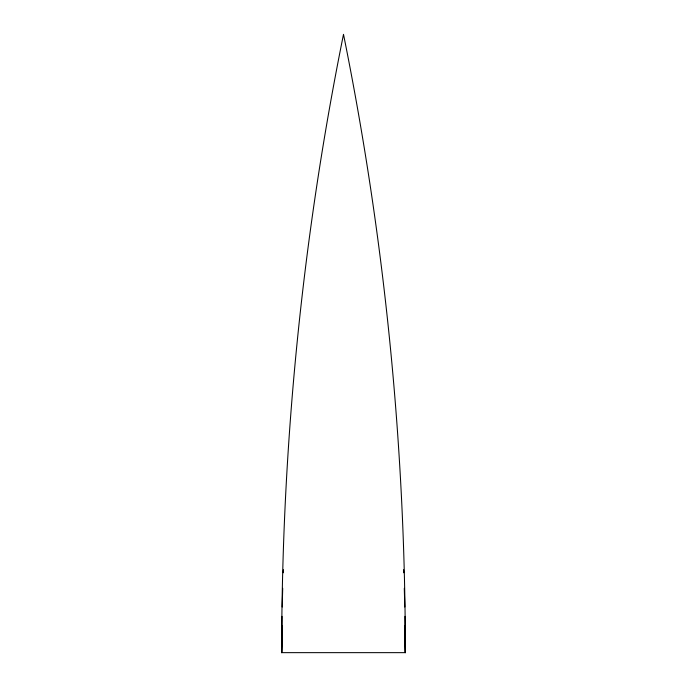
<?xml version="1.0" encoding="UTF-8"?>
<svg xmlns="http://www.w3.org/2000/svg" width="687" height="687" viewBox="0 0 687 687"><rect width="100%" height="100%" fill="white"/><g stroke="black" fill="none" stroke-linecap="round" stroke-linejoin="round"><path stroke-width="1.03" d="M282.022 633.981L281.67 652.65C281.661 445.176 302.409 237.711 343.5 34.35C384.591 237.711 405.339 445.176 405.33 652.65L281.67 652.65L282.005 616.342M281.67 652.65L282.005 625.419M282.194 607.007L282.709 588.338M283.276 572.786L283.396 569.678M403.604 569.678L403.724 572.786M404.978 633.981L405.33 652.65L404.995 616.342M404.291 588.338L404.806 607.007M404.995 625.419L405.33 652.65"/></g></svg>
